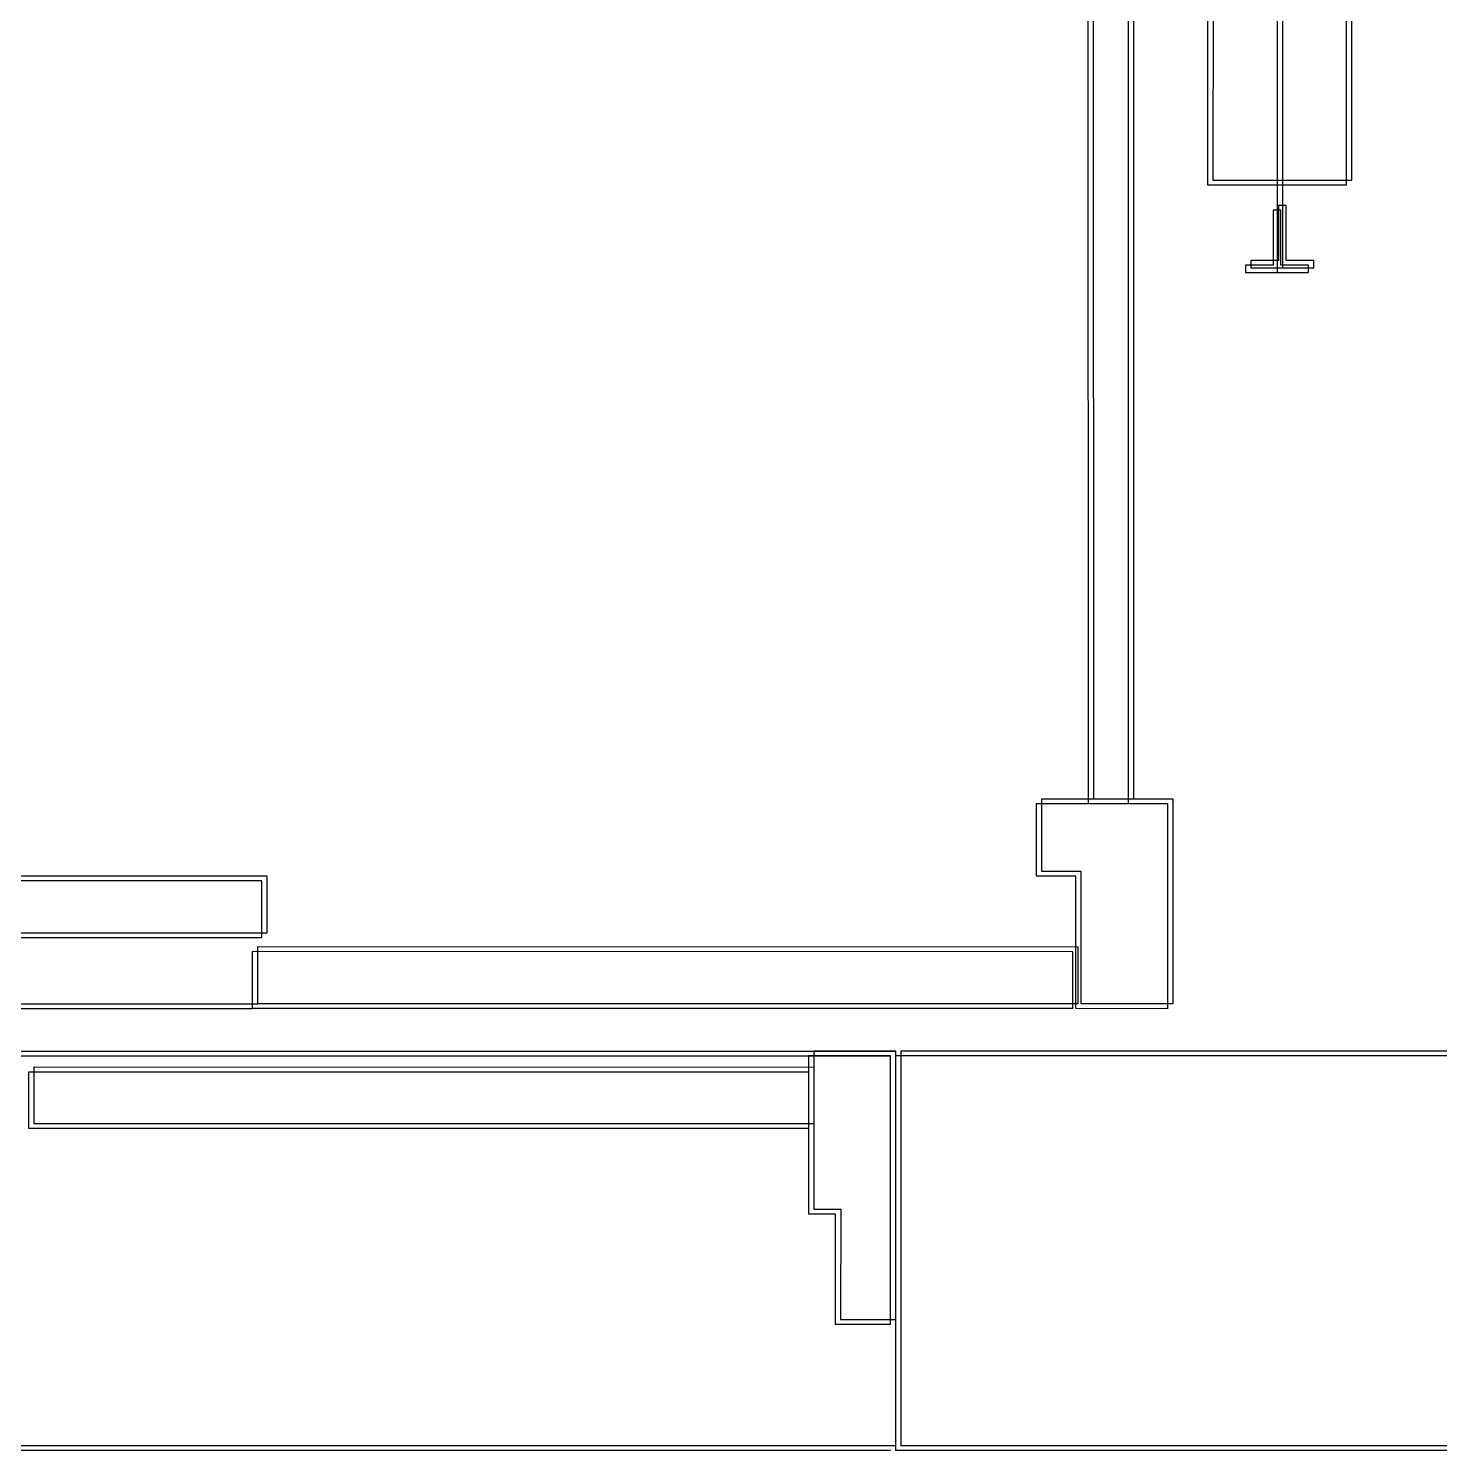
# Model space of a CAD drawing. Header units: inches. Extents: x 4821 to 127877, y 58012 to 433683.
# Drawn here: x 34428 to 35322, y 227184 to 228085 of the extents above; entities that cross this region are included whole.
import ezdxf

# ---------------------------------------------------------------- set-up
doc = ezdxf.new("R2010")
doc.units = ezdxf.units.IN
doc.header["$MEASUREMENT"] = 0
doc.linetypes.add('New Plans (8)$0$HIDDEN', pattern=[0.375, 0.25, -0.125])
for name, color, linetype in [('A-FURN-FIXD', 10, 'Continuous'), ('A-WAL-CMU', 7, 'Continuous'), ('New Plans (8)$0$A-FLOR-OVHD', 8, 'New Plans (8)$0$HIDDEN')]:
    doc.layers.add(name, color=color, linetype=linetype)

# ---------------------------------------------------------------- blocks, each defined once
blk = doc.blocks.new('dxvcbvb')
at = {"layer": 'A-FURN-FIXD'}
for p, q in [((440260.38, -317422.34), (440260.38, -318744.51)), ((440165.82, -317784.57), (440165.97, -318408.18)), ((440121.95, -318352.59), (440121.83, -317843.61)), ((440209.83, -317843.59), (440209.95, -318352.56)), ((440285.38, -318744.51), (440285.72, -317876.3)), ((440209.95, -318352.56), (440121.95, -318352.59)), ((440163.56, -318368.58), (440168.36, -318368.58)), ((440163.56, -318403.38), (440163.56, -318368.58)), ((440168.36, -318368.58), (440168.36, -318403.38)), ((440145.96, -318403.38), (440163.56, -318403.38)), ((440145.97, -318408.18), (440145.96, -318403.38)), ((440168.36, -318403.38), (440185.96, -318403.37)), ((440185.96, -318403.37), (440185.97, -318408.17)), ((440185.97, -318408.17), (440145.97, -318408.18)), ((440318.38, -318744.5), (440235.38, -318744.52)), ((440235.38, -318744.52), (440235.41, -318874.52)), ((440318.39, -318790.5), (440318.38, -318744.5)), ((440293.39, -318790.5), (440318.39, -318790.5)), ((440293.41, -318874.51), (440293.39, -318790.5)), ((440809.39, -318793.52), (441433.39, -318793.37)), ((440809.4, -318829.52), (440809.39, -318793.52)), ((441433.4, -318829.37), (440809.4, -318829.52)), ((440295.4, -318838.51), (440815.4, -318838.38)), ((440295.41, -318874.51), (440295.4, -318838.51)), ((440815.4, -318838.38), (440815.41, -318874.38)), ((440235.41, -318874.52), (440293.41, -318874.51)), ((440295.41, -318874.51), (440815.41, -318874.38)), ((441710.41, -318874.17), (440815.41, -318874.38)), ((440410.86, -318904.48), (440462.86, -318904.47)), ((440410.9, -319074.48), (440410.86, -318904.48)), ((440462.86, -318904.47), (440462.88, -319004.47)), ((440956.9, -318914.43), (440462.86, -318914.54)), ((440956.91, -318950.43), (440956.9, -318914.43)), ((440462.87, -318950.54), (440956.91, -318950.43)), ((440445.88, -319004.47), (440445.9, -319074.47)), ((440462.88, -319004.47), (440445.88, -319004.47)), ((440445.9, -319074.47), (440410.9, -319074.48))]:
    blk.add_line(p, q, dxfattribs=at)

msp = doc.modelspace()

# ---------------------------------------------------------------- linework, layer by layer
at = {"layer": 'A-WAL-CMU'}
for p, q in [((35580.65, 227437.32), (34980.65, 227437.32)), ((34980.65, 227437.32), (34980.65, 227187.32)), ((35577.25, 227434.34), (34977.25, 227434.34)), ((34977.25, 227434.34), (34977.25, 227184.34)), ((35577.25, 227184.34), (34977.25, 227184.34)), ((35580.65, 227187.32), (34980.65, 227187.32))]:
    msp.add_line(p, q, dxfattribs=at)
at = {"layer": 'New Plans (8)$0$A-FLOR-OVHD'}
for p, q in [((33877.4, 227437.32), (34977.4, 227437.32)), ((33874, 227434.34), (34974, 227434.34)), ((34974, 227184.34), (33874, 227184.34)), ((34977.4, 227187.32), (33877.4, 227187.32))]:
    msp.add_line(p, q, dxfattribs=at)

# ---------------------------------------------------------------- block references
at = {"layer": 'A-WAL-CMU', "xscale": -1, "rotation": 0.0003415270404083515}
for p in [(475383.01, 546341.46), (475386.41, 546344.45)]:
    msp.add_blockref('dxvcbvb', p, dxfattribs=at)

doc.saveas('drawing.dxf')
